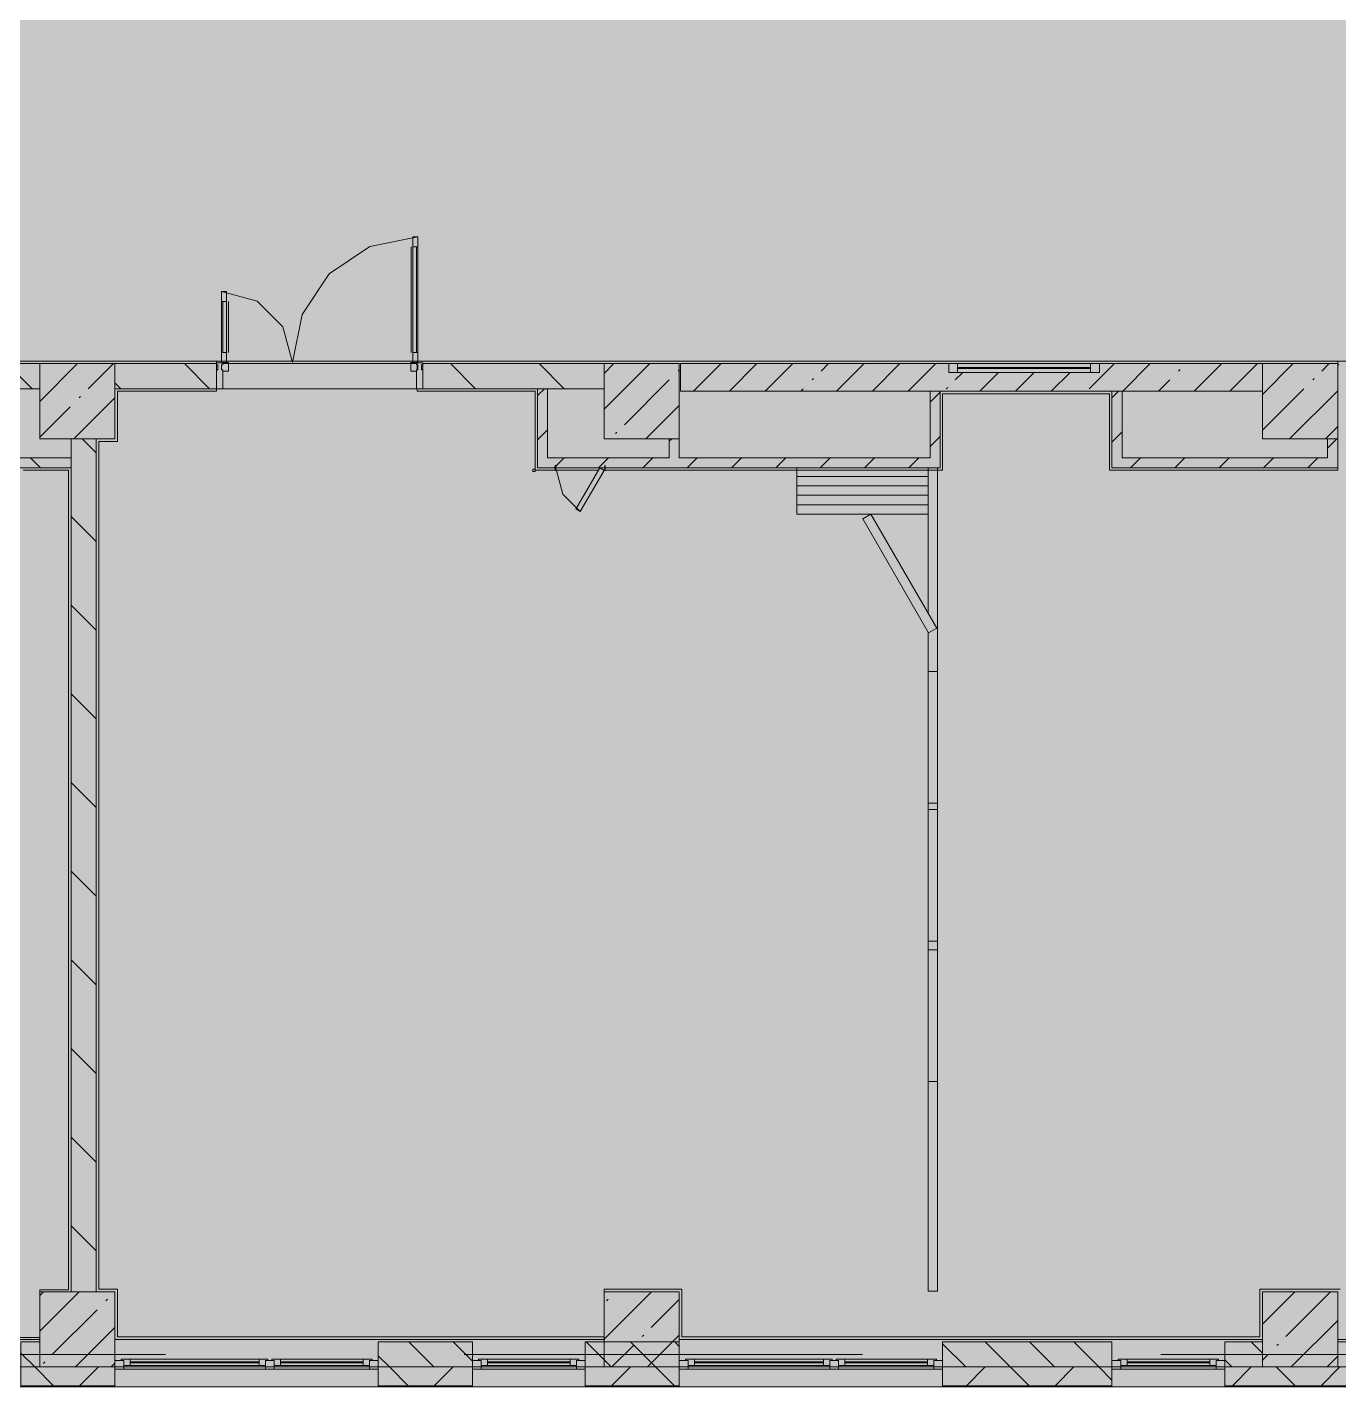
# Model space of a CAD drawing. Header units: millimetres. Extents: x -3817 to 677485, y -22715 to 103890.
# Drawn here: x 20626.1 to 20708.5, y -19605.9 to -19520.5 of the extents above; entities that cross this region are included whole.
import ezdxf

# ---------------------------------------------------------------- set-up
doc = ezdxf.new("R2010")
doc.units = ezdxf.units.MM
doc.layers.add('PDF _Геометрия', color=7, linetype='Continuous', true_color=0x1d1d1d)
doc.layers.add('PDF _Сплошная заливка', color=7, linetype='Continuous', true_color=0xffffff)

msp = doc.modelspace()

# ---------------------------------------------------------------- hatches: boundary and pattern name
at = {"layer": 'PDF _Сплошная заливка', "true_color": 0xd9d9d9, "transparency": 33554559}
for points in [[(20795.45, -19605.904), (20832.82, -19605.904), (20832.82, -19482.948), (20529.067, -19482.948), (20529.067, -19605.904), (20788.11, -19605.904)], [(20703.691, -19543.403), (20703.691, -19541.67), (20693.451, -19541.67), (20693.451, -19542.222), (20684.003, -19542.222), (20684.003, -19541.67), (20667.157, -19541.67), (20667.157, -19543.403), (20700.024, -19543.403)], [(20708.415, -19546.395), (20708.415, -19541.67), (20703.691, -19541.67), (20703.691, -19546.395), (20707.364, -19546.395)], [(20628.891, -19548.206), (20628.891, -19547.576), (20622.198, -19547.576), (20622.198, -19548.206), (20626.619, -19548.206)], [(20682.826, -19548.206), (20682.826, -19547.576), (20658.181, -19547.576), (20658.181, -19548.206), (20670.662, -19548.206)], [(20707.785, -19548.206), (20707.785, -19547.576), (20694.243, -19547.576), (20694.243, -19548.206), (20707.364, -19548.206)], [(20662.354, -19604.66), (20667.078, -19604.66), (20667.078, -19599.936), (20662.354, -19599.936), (20662.354, -19601.977)], [(20703.691, -19604.66), (20708.415, -19604.66), (20708.415, -19599.936), (20703.691, -19599.936), (20703.691, -19601.977)]]:
    msp.add_hatch(color=254, dxfattribs=at).paths.add_polyline_path(points)
h = msp.add_hatch(color=254, dxfattribs=at)
h.paths.add_polyline_path([(20662.354, -19543.245), (20662.354, -19541.67), (20650.979, -19541.67), (20650.979, -19543.245), (20658.811, -19543.245)], flags=0)
h.paths.add_polyline_path([(20622.198, -19543.245), (20626.922, -19543.245), (20626.922, -19541.67), (20621.411, -19541.67), (20621.411, -19542.222), (20615.112, -19542.222), (20615.112, -19541.67), (20596.215, -19541.67), (20596.215, -19543.245), (20621.568, -19543.245)], flags=0)
h.paths.add_polyline_path([(20575.074, -19543.245), (20591.49, -19543.245), (20591.49, -19541.67), (20575.074, -19541.67)], flags=0)
h.paths.add_polyline_path([(20638.026, -19543.245), (20638.026, -19541.67), (20631.646, -19541.67), (20631.646, -19543.245), (20633.959, -19543.245)], flags=0)
h.paths.add_polyline_path([(20562.121, -19543.245), (20562.121, -19541.67), (20560.547, -19541.67), (20560.554, -19543.245)], flags=0)
h = msp.add_hatch(color=254, dxfattribs=at)
h.paths.add_polyline_path([(20817.472, -19604.66), (20823.214, -19604.66), (20823.214, -19603.086), (20814.396, -19603.086), (20814.396, -19604.66)], flags=0)
h.paths.add_polyline_path([(20784.003, -19604.66), (20784.003, -19603.086), (20776.132, -19603.086), (20776.132, -19604.66), (20780.769, -19604.66)], flags=0)
h.paths.add_polyline_path([(20795.814, -19604.66), (20797.861, -19604.66), (20797.861, -19603.086), (20795.814, -19603.086), (20795.814, -19603.562)], flags=0)
h.paths.add_polyline_path([(20701.329, -19604.66), (20703.691, -19604.66), (20703.691, -19603.086), (20701.329, -19603.086)], flags=0)
h.paths.add_polyline_path([(20694.243, -19604.66), (20694.243, -19603.086), (20683.613, -19603.086), (20683.613, -19604.66), (20685.343, -19604.66)], flags=0)
h.paths.add_polyline_path([(20708.415, -19604.66), (20709.99, -19604.66), (20709.99, -19603.086), (20708.415, -19603.086), (20708.415, -19603.372)], flags=0)
h.paths.add_polyline_path([(20726.525, -19604.66), (20731.485, -19604.66), (20731.485, -19603.086), (20726.525, -19603.086)], flags=0)
h.paths.add_polyline_path([(20769.046, -19604.66), (20769.046, -19603.086), (20766.836, -19603.086), (20766.836, -19604.66)], flags=0)
h.paths.add_polyline_path([(20738.099, -19604.66), (20739.121, -19604.66), (20739.121, -19603.086), (20738.099, -19603.086), (20738.099, -19604.512)], flags=0)
h.paths.add_polyline_path([(20591.49, -19604.66), (20591.49, -19603.086), (20584.955, -19603.086), (20584.955, -19604.66), (20589.916, -19604.66)], flags=0)
h.paths.add_polyline_path([(20618.655, -19604.66), (20618.655, -19603.086), (20612.747, -19603.086), (20612.747, -19604.66)], flags=0)
h.paths.add_polyline_path([(20625.741, -19604.66), (20626.922, -19604.66), (20626.922, -19603.086), (20625.741, -19603.086)], flags=0)
h.paths.add_polyline_path([(20654.087, -19604.66), (20654.087, -19603.086), (20648.181, -19603.086), (20648.181, -19604.66)], flags=0)
h.paths.add_polyline_path([(20661.173, -19604.66), (20667.078, -19604.66), (20667.078, -19603.086), (20661.173, -19603.086)], flags=0)
h = msp.add_hatch(color=254, dxfattribs=at)
h.paths.add_polyline_path([(20814.396, -19605.841), (20823.214, -19605.841), (20823.214, -19604.66), (20814.396, -19604.66)], flags=0)
h.paths.add_polyline_path([(20832.82, -19605.841), (20832.82, -19604.66), (20830.301, -19604.66), (20830.301, -19605.841), (20832.153, -19605.841)], flags=0)
h.paths.add_polyline_path([(20729.386, -19605.841), (20739.121, -19605.841), (20739.121, -19604.66), (20726.525, -19604.66), (20726.525, -19605.841)], flags=0)
h.paths.add_polyline_path([(20760.223, -19605.841), (20769.046, -19605.841), (20769.046, -19604.66), (20760.223, -19604.66)], flags=0)
h.paths.add_polyline_path([(20707.364, -19605.841), (20709.99, -19605.841), (20709.99, -19604.66), (20701.329, -19604.66), (20701.329, -19605.841)], flags=0)
h.paths.add_polyline_path([(20776.132, -19605.841), (20784.003, -19605.841), (20784.003, -19604.66), (20776.132, -19604.66)], flags=0)
h.paths.add_polyline_path([(20795.814, -19605.841), (20797.861, -19605.841), (20797.861, -19604.66), (20791.09, -19604.66), (20791.09, -19605.841), (20795.45, -19605.841)], flags=0)
h.paths.add_polyline_path([(20618.655, -19605.841), (20618.655, -19604.66), (20612.747, -19604.66), (20612.747, -19605.841)], flags=0)
h.paths.add_polyline_path([(20694.243, -19605.841), (20694.243, -19604.66), (20683.613, -19604.66), (20683.613, -19605.841), (20685.343, -19605.841)], flags=0)
h.paths.add_polyline_path([(20631.646, -19605.841), (20631.646, -19604.66), (20625.741, -19604.66), (20625.741, -19605.841), (20626.619, -19605.841)], flags=0)
h.paths.add_polyline_path([(20648.181, -19605.841), (20654.087, -19605.841), (20654.087, -19604.66), (20648.181, -19604.66)], flags=0)
h.paths.add_polyline_path([(20661.173, -19605.841), (20667.078, -19605.841), (20667.078, -19604.66), (20661.173, -19604.66)], flags=0)
h.paths.add_polyline_path([(20584.955, -19605.841), (20596.213, -19605.841), (20596.213, -19604.66), (20584.955, -19604.66)], flags=0)
h.paths.add_polyline_path([(20560.547, -19605.841), (20560.547, -19604.66), (20529.13, -19604.66), (20529.13, -19605.841), (20553.214, -19605.841)], flags=0)

# ---------------------------------------------------------------- linework, layer by layer
at = {"layer": 'PDF _Геометрия', "color": 9, "lineweight": 9, "true_color": 0xb7b7b7}
for points in [[(20638.42, -19542.143), (20638.774, -19542.143), (20638.774, -19541.592), (20638.341, -19541.592), (20638.341, -19537.143), (20640.566, -19537.739), (20642.194, -19539.367), (20642.79, -19541.592), (20643.389, -19538.579), (20645.096, -19536.024), (20647.651, -19534.317), (20650.664, -19533.718), (20650.664, -19541.592), (20650.231, -19541.592), (20650.231, -19542.143), (20650.585, -19542.143)], [(20650.239, -19534.348), (20650.239, -19540.962)], [(20650.664, -19534.348), (20650.349, -19534.348)], [(20650.585, -19534.348), (20650.585, -19540.962)], [(20638.341, -19537.773), (20638.656, -19537.773)], [(20638.42, -19537.773), (20638.42, -19540.962)], [(20638.766, -19537.773), (20638.766, -19540.962)], [(20638.341, -19540.962), (20638.656, -19540.962)], [(20650.664, -19540.962), (20650.349, -19540.962)], [(20650.616, -19541.629), (20650.616, -19541.513), (20638.019, -19541.513), (20597.44, -19541.513), (20739.162, -19541.513), (20721.092, -19541.513)], [(20638.019, -19541.672), (20638.019, -19541.513), (20638.019, -19541.672)], [(20638.341, -19541.749), (20638.341, -19542.064)], [(20650.616, -19542.064), (20650.616, -19541.669)], [(20708.415, -19541.67), (20708.415, -19541.513), (20650.664, -19541.513)], [(20650.664, -19541.749), (20650.664, -19542.064)], [(20721.013, -19543.285), (20721.013, -19543.403), (20726.531, -19543.403), (20726.531, -19545.165), (20726.531, -19543.403), (20721.013, -19543.403), (20721.013, -19541.513), (20708.415, -19541.513), (20708.415, -19548.363), (20694.085, -19548.363), (20694.085, -19543.56), (20683.613, -19543.56), (20683.613, -19548.363), (20662.34, -19548.363), (20683.613, -19548.363), (20683.613, -19543.56), (20694.085, -19543.56), (20694.085, -19548.363), (20708.415, -19548.363), (20708.415, -19548.206)], [(20591.49, -19602.767), (20560.704, -19602.767), (20560.704, -19543.403), (20562.909, -19543.403), (20560.704, -19543.403), (20560.704, -19602.767), (20591.49, -19602.767), (20591.49, -19599.775), (20596.372, -19599.775), (20596.372, -19602.806), (20626.922, -19602.806), (20626.922, -19599.814), (20628.733, -19599.814), (20628.733, -19548.359), (20625.878, -19548.359), (20628.733, -19548.359), (20628.733, -19599.814), (20626.922, -19599.814), (20626.922, -19599.936)], [(20662.354, -19602.771), (20631.804, -19602.771), (20631.804, -19599.779), (20630.623, -19599.779), (20630.623, -19546.552), (20631.804, -19546.552), (20631.804, -19543.403), (20638.019, -19543.403), (20638.019, -19543.245), (20638.019, -19543.403), (20631.804, -19543.403), (20631.804, -19546.552), (20630.623, -19546.552), (20630.623, -19599.779), (20631.804, -19599.779), (20631.804, -19602.771), (20662.354, -19602.771), (20662.354, -19599.779), (20667.236, -19599.779), (20667.236, -19602.771), (20703.534, -19602.771), (20703.534, -19599.779), (20708.573, -19599.779)], [(20659.362, -19548.371), (20659.763, -19549.867), (20660.858, -19550.962)], [(20682.708, -19551.118), (20674.447, -19551.118), (20674.447, -19548.206)], [(20674.447, -19548.755), (20682.708, -19548.755)], [(20682.708, -19557.346), (20682.708, -19548.201)], [(20682.708, -19558.527), (20682.708, -19599.897), (20683.298, -19599.897), (20683.298, -19548.206)], [(20674.447, -19549.346), (20682.708, -19549.346)], [(20674.447, -19549.937), (20682.708, -19549.937)], [(20674.447, -19550.527), (20682.708, -19550.527)], [(20626.922, -19602.806), (20596.372, -19602.806), (20596.372, -19599.775), (20591.49, -19599.775), (20591.49, -19599.936)], [(20708.573, -19599.779), (20703.534, -19599.779), (20703.534, -19602.771), (20667.236, -19602.771), (20667.236, -19599.779), (20662.354, -19599.779), (20662.354, -19599.936)]]:
    msp.add_lwpolyline(points, dxfattribs=at)
for points in [[(20650.349, -19541.592), (20650.664, -19541.592), (20650.664, -19533.718), (20650.349, -19533.718), (20650.349, -19541.592), (20650.664, -19541.592), (20650.664, -19533.718), (20650.349, -19533.718)], [(20638.656, -19541.592), (20638.341, -19541.592), (20638.341, -19537.143), (20638.656, -19537.143), (20638.656, -19541.592), (20638.656, -19537.143), (20638.341, -19537.143), (20638.341, -19541.592)], [(20650.616, -19543.245), (20650.616, -19543.403), (20658.023, -19543.403), (20658.023, -19548.363), (20661.995, -19548.363), (20658.023, -19548.363), (20658.023, -19543.403), (20650.616, -19543.403)], [(20659.323, -19548.056), (20659.283, -19548.056), (20659.283, -19548.371), (20659.323, -19548.371)], [(20660.858, -19550.962), (20662.354, -19548.371), (20662.081, -19548.213), (20660.585, -19550.805)], [(20662.393, -19548.056), (20662.393, -19548.371), (20662.433, -19548.371), (20662.433, -19548.056)], [(20683.245, -19558.277), (20679.111, -19551.118), (20678.599, -19551.413), (20682.734, -19558.572)], [(20682.734, -19558.572), (20678.599, -19551.413), (20679.111, -19551.118), (20683.245, -19558.277)], [(20683.298, -19569.268), (20683.298, -19561), (20682.708, -19561), (20682.708, -19569.268)], [(20682.708, -19569.268), (20682.708, -19561), (20683.298, -19561), (20683.298, -19569.268)], [(20683.298, -19577.929), (20683.298, -19569.662), (20682.708, -19569.662), (20682.708, -19577.929)], [(20682.708, -19577.929), (20682.708, -19569.662), (20683.298, -19569.662), (20683.298, -19577.929)], [(20683.298, -19586.748), (20683.298, -19578.48), (20682.708, -19578.48), (20682.708, -19586.748)], [(20682.708, -19586.748), (20682.708, -19578.48), (20683.298, -19578.48), (20683.298, -19586.748)]]:
    msp.add_lwpolyline(points, close=True, dxfattribs=at)
at = {"layer": 'PDF _Геометрия', "color": 8, "lineweight": 9, "true_color": 0x737373}
for points in [[(20631.646, -19543.245), (20638.026, -19543.245), (20638.026, -19541.67), (20600.151, -19541.67), (20597.002, -19541.67), (20575.074, -19541.67), (20575.074, -19543.245), (20586.538, -19543.245), (20586.538, -19548.206), (20587.168, -19548.206), (20592.278, -19548.206), (20592.278, -19547.576)], [(20626.442, -19543.245), (20624.867, -19541.67)], [(20626.922, -19544.048), (20629.3, -19541.67)], [(20629.957, -19543.258), (20631.545, -19541.67)], [(20637.577, -19543.245), (20636.002, -19541.67)], [(20638.026, -19542.064), (20638.026, -19541.67)], [(20638.388, -19541.67), (20650.617, -19541.67)], [(20650.979, -19541.67), (20650.979, -19542.064)], [(20666.448, -19546.395), (20666.448, -19547.576), (20658.811, -19547.576), (20658.811, -19543.245), (20662.354, -19543.245), (20662.354, -19541.67), (20650.979, -19541.67), (20650.979, -19543.245), (20658.181, -19543.245), (20658.181, -19547.576), (20658.181, -19548.206), (20682.826, -19548.206), (20683.456, -19548.206), (20683.456, -19543.403)], [(20654.28, -19543.245), (20652.705, -19541.67)], [(20659.847, -19543.245), (20658.272, -19541.67)], [(20662.354, -19544.536), (20665.22, -19541.67)], [(20662.354, -19542.291), (20662.975, -19541.67)], [(20694.873, -19543.403), (20703.691, -19543.403), (20703.691, -19541.67), (20667.157, -19541.67), (20667.157, -19543.403), (20682.826, -19543.403)], [(20667.977, -19543.403), (20669.71, -19541.67)], [(20670.222, -19543.403), (20671.955, -19541.67)], [(20672.467, -19543.403), (20674.199, -19541.67)], [(20675.979, -19542.136), (20676.444, -19541.67)], [(20676.957, -19543.403), (20678.689, -19541.67)], [(20679.202, -19543.403), (20680.934, -19541.67)], [(20681.447, -19543.403), (20683.179, -19541.67)], [(20693.451, -19541.67), (20684.003, -19541.67)], [(20692.9, -19541.907), (20684.554, -19541.907)], [(20692.816, -19543.258), (20694.404, -19541.67)], [(20694.917, -19543.403), (20696.649, -19541.67)], [(20699.407, -19543.403), (20701.139, -19541.67)], [(20701.652, -19543.403), (20703.384, -19541.67)], [(20703.691, -19543.609), (20705.629, -19541.67)], [(20707.409, -19542.136), (20707.874, -19541.67)], [(20708.477, -19541.767), (20708.437, -19541.727)], [(20663.632, -19545.503), (20666.438, -19542.697)], [(20666.999, -19542.136), (20667.078, -19542.057)], [(20675.418, -19542.697), (20675.511, -19542.604)], [(20684.003, -19542.222), (20693.451, -19542.222)], [(20684.398, -19542.697), (20684.873, -19542.222)], [(20692.9, -19541.985), (20684.554, -19541.985)], [(20685.937, -19543.403), (20687.118, -19542.222)], [(20688.182, -19543.403), (20689.363, -19542.222)], [(20690.427, -19543.403), (20691.608, -19542.222)], [(20697.162, -19543.403), (20697.868, -19542.697)], [(20698.429, -19542.136), (20698.522, -19542.043)], [(20706.848, -19542.697), (20706.941, -19542.604)], [(20608.813, -19547.576), (20608.813, -19548.206), (20614.954, -19548.206), (20614.954, -19547.576), (20614.954, -19543.245), (20621.568, -19543.245), (20621.568, -19548.206), (20622.198, -19548.206), (20628.891, -19548.206), (20628.891, -19547.576)], [(20628.891, -19546.395), (20628.891, -19547.576), (20622.198, -19547.576), (20622.198, -19543.245), (20626.922, -19543.245)], [(20632.009, -19543.245), (20631.646, -19542.882)], [(20650.979, -19543.245), (20638.026, -19543.245)], [(20658.181, -19543.68), (20658.616, -19543.245)], [(20658.811, -19543.245), (20658.181, -19543.245)], [(20694.243, -19543.403), (20683.456, -19543.403), (20682.826, -19543.403), (20682.826, -19547.576), (20667.078, -19547.576), (20667.078, -19545.607)], [(20674.712, -19543.403), (20674.857, -19543.258)], [(20682.826, -19544.09), (20683.456, -19543.46)], [(20683.836, -19543.258), (20683.93, -19543.165)], [(20694.243, -19543.808), (20694.648, -19543.403)], [(20703.691, -19545.854), (20706.286, -19543.258)], [(20705.395, -19546.395), (20708.415, -19543.374)], [(20626.922, -19546.293), (20628.834, -19544.381)], [(20629.066, -19546.395), (20631.646, -19543.814)], [(20629.396, -19543.82), (20629.489, -19543.726)], [(20664.985, -19546.395), (20667.078, -19544.302)], [(20631.641, -19546.065), (20631.646, -19546.059)], [(20658.181, -19546.464), (20658.811, -19545.834)], [(20663.07, -19546.065), (20663.164, -19545.971)], [(20694.243, -19546.592), (20694.873, -19545.962)], [(20707.64, -19546.395), (20708.415, -19545.619)], [(20628.891, -19548.206), (20628.891, -19599.936), (20630.465, -19599.936), (20630.465, -19546.395)], [(20630.465, -19547.269), (20629.591, -19546.395)], [(20666.448, -19546.548), (20666.602, -19546.395)], [(20682.826, -19546.873), (20683.456, -19546.244)], [(20707.785, -19546.968), (20708.359, -19546.395)], [(20659.223, -19548.206), (20659.853, -19547.576)], [(20662.007, -19548.206), (20662.637, -19547.576)], [(20664.791, -19548.206), (20665.421, -19547.576)], [(20667.575, -19548.206), (20668.205, -19547.576)], [(20670.358, -19548.206), (20670.988, -19547.576)], [(20673.142, -19548.206), (20673.772, -19547.576)], [(20675.926, -19548.206), (20676.556, -19547.576)], [(20678.71, -19548.206), (20679.34, -19547.576)], [(20681.494, -19548.206), (20682.123, -19547.576)], [(20695.413, -19548.206), (20696.042, -19547.576)], [(20698.196, -19548.206), (20698.826, -19547.576)], [(20700.98, -19548.206), (20701.61, -19547.576)], [(20703.764, -19548.206), (20704.394, -19547.576)], [(20706.548, -19548.206), (20707.178, -19547.576)], [(20630.465, -19552.836), (20628.891, -19551.262)], [(20630.465, -19558.404), (20628.891, -19556.829)], [(20630.465, -19563.971), (20628.891, -19562.397)], [(20630.465, -19569.539), (20628.891, -19567.964)], [(20630.465, -19575.107), (20628.891, -19573.532)], [(20630.465, -19580.674), (20628.891, -19579.099)], [(20630.465, -19586.242), (20628.891, -19584.667)], [(20630.465, -19591.809), (20628.891, -19590.235)], [(20630.465, -19597.377), (20628.891, -19595.802)], [(20626.922, -19602.418), (20629.404, -19599.936)], [(20626.922, -19600.173), (20627.159, -19599.936)], [(20631.641, -19599.944), (20631.646, -19599.938)], [(20662.354, -19602.906), (20665.323, -19599.936)], [(20663.07, -19599.944), (20663.078, -19599.936)], [(20703.691, -19601.978), (20705.733, -19599.936)], [(20705.164, -19602.75), (20707.97, -19599.944)], [(20631.079, -19600.506), (20631.173, -19600.412)], [(20662.509, -19600.506), (20662.602, -19600.412)], [(20665.315, -19602.189), (20667.078, -19600.426)], [(20627.712, -19603.873), (20630.518, -19601.067)], [(20629.169, -19604.66), (20631.646, -19602.183)], [(20705.499, -19604.66), (20708.415, -19601.744)], [(20626.922, -19602.928), (20596.215, -19602.928), (20626.922, -19602.928)], [(20625.741, -19604.66), (20625.741, -19605.904), (20625.741, -19604.66), (20618.655, -19604.66), (20618.655, -19605.904), (20618.655, -19604.66), (20625.741, -19604.66), (20626.922, -19604.66), (20626.922, -19603.086), (20625.741, -19603.086), (20625.741, -19604.66), (20626.922, -19604.66), (20631.646, -19604.66), (20631.646, -19605.904), (20631.646, -19604.66), (20648.181, -19604.66)], [(20626.922, -19603.086), (20626.922, -19602.928)], [(20661.173, -19604.66), (20654.087, -19604.66), (20654.087, -19605.904), (20654.087, -19604.66), (20648.181, -19604.66), (20648.181, -19605.904), (20648.181, -19604.66), (20631.646, -19604.66), (20631.646, -19602.928)], [(20631.646, -19602.928), (20662.354, -19602.928), (20631.646, -19602.928)], [(20651.668, -19604.66), (20650.093, -19603.086)], [(20654.087, -19604.295), (20652.877, -19603.086)], [(20662.803, -19604.66), (20661.228, -19603.086)], [(20662.354, -19603.086), (20662.354, -19602.928)], [(20662.844, -19604.66), (20664.193, -19603.312)], [(20666.768, -19605.841), (20665.587, -19604.66), (20664.012, -19603.086)], [(20664.754, -19602.75), (20664.847, -19602.657)], [(20665.089, -19604.66), (20667.078, -19602.671)], [(20667.078, -19603.368), (20666.796, -19603.086)], [(20703.691, -19602.928), (20667.078, -19602.928), (20703.691, -19602.928)], [(20667.078, -19602.928), (20667.078, -19604.66)], [(20685.073, -19604.66), (20683.613, -19603.2)], [(20689.038, -19605.841), (20687.857, -19604.66), (20686.282, -19603.086)], [(20690.641, -19604.66), (20689.066, -19603.086)], [(20694.243, -19605.478), (20693.424, -19604.66), (20691.85, -19603.086)], [(20703.691, -19603.086), (20701.329, -19603.086), (20701.329, -19604.66), (20709.99, -19604.66), (20709.99, -19603.086), (20708.415, -19603.086)], [(20703.691, -19603.792), (20702.985, -19603.086)], [(20704.603, -19603.312), (20704.696, -19603.218)], [(20627.795, -19605.841), (20626.614, -19604.66), (20625.741, -19603.788)], [(20632.198, -19604.251), (20631.646, -19604.251)], [(20632.04, -19604.172), (20641.252, -19604.172)], [(20632.591, -19604.172), (20632.591, -19604.566)], [(20640.701, -19604.172), (20640.701, -19604.566)], [(20641.646, -19604.251), (20641.095, -19604.251)], [(20641.489, -19604.172), (20647.788, -19604.172)], [(20642.04, -19604.172), (20642.04, -19604.566)], [(20647.236, -19604.172), (20647.236, -19604.566)], [(20648.181, -19604.251), (20647.63, -19604.251)], [(20650.065, -19605.841), (20648.884, -19604.66), (20648.181, -19603.958)], [(20654.638, -19604.251), (20654.087, -19604.251)], [(20654.48, -19604.172), (20660.779, -19604.172)], [(20655.031, -19604.172), (20655.031, -19604.566)], [(20660.228, -19604.172), (20660.228, -19604.566)], [(20661.173, -19604.251), (20660.622, -19604.251)], [(20667.629, -19604.251), (20667.078, -19604.251)], [(20667.472, -19604.172), (20676.684, -19604.172)], [(20668.023, -19604.172), (20668.023, -19604.566)], [(20676.133, -19604.172), (20676.133, -19604.566)], [(20677.078, -19604.251), (20676.527, -19604.251)], [(20676.92, -19604.172), (20683.219, -19604.172)], [(20677.472, -19604.172), (20677.472, -19604.566)], [(20682.668, -19604.172), (20682.668, -19604.566)], [(20683.613, -19604.251), (20683.062, -19604.251)], [(20694.794, -19604.251), (20694.243, -19604.251)], [(20694.636, -19604.172), (20700.935, -19604.172)], [(20695.187, -19604.172), (20695.187, -19604.566)], [(20700.384, -19604.172), (20700.384, -19604.566)], [(20701.329, -19604.251), (20700.778, -19604.251)], [(20701.776, -19604.66), (20701.329, -19604.213)], [(20703.691, -19604.223), (20704.041, -19603.873)], [(20707.744, -19604.66), (20708.415, -19603.989)], [(20627.151, -19604.434), (20627.244, -19604.341)], [(20629.425, -19605.841), (20630.606, -19604.66)], [(20631.414, -19604.66), (20631.646, -19604.428)], [(20631.646, -19604.802), (20648.181, -19604.802)], [(20632.591, -19604.33), (20640.701, -19604.33)], [(20640.701, -19604.408), (20632.591, -19604.408)], [(20642.04, -19604.33), (20647.236, -19604.33)], [(20647.236, -19604.408), (20642.04, -19604.408)], [(20651.696, -19605.841), (20652.877, -19604.66)], [(20683.613, -19604.66), (20667.078, -19604.66), (20667.078, -19605.904), (20667.078, -19604.66), (20661.173, -19604.66), (20661.173, -19605.904), (20661.173, -19604.66), (20654.087, -19604.66)], [(20654.087, -19604.802), (20661.173, -19604.802)], [(20655.031, -19604.33), (20660.228, -19604.33)], [(20660.228, -19604.408), (20655.031, -19604.408)], [(20662.831, -19605.841), (20664.012, -19604.66)], [(20683.613, -19604.66), (20667.078, -19604.66)], [(20667.078, -19604.802), (20683.613, -19604.802)], [(20668.023, -19604.33), (20676.133, -19604.33)], [(20676.133, -19604.408), (20668.023, -19604.408)], [(20677.472, -19604.33), (20682.668, -19604.33)], [(20682.668, -19604.408), (20677.472, -19604.408)], [(20683.613, -19604.66), (20683.613, -19605.904)], [(20694.243, -19604.66), (20683.613, -19604.66)], [(20683.613, -19605.904), (20683.613, -19604.66)], [(20685.101, -19605.841), (20686.282, -19604.66)], [(20690.669, -19605.841), (20691.85, -19604.66)], [(20701.329, -19604.66), (20701.329, -19605.904), (20701.329, -19604.66), (20694.243, -19604.66), (20694.243, -19605.904), (20694.243, -19604.66), (20701.329, -19604.66), (20709.99, -19604.66), (20709.99, -19605.904), (20709.99, -19604.66), (20726.525, -19604.66)], [(20694.243, -19604.802), (20701.329, -19604.802)], [(20695.187, -19604.33), (20700.384, -19604.33)], [(20700.384, -19604.408), (20695.187, -19604.408)], [(20701.804, -19605.841), (20702.985, -19604.66)], [(20705.741, -19605.841), (20704.56, -19604.66)], [(20707.371, -19605.841), (20708.552, -19604.66)], [(20625.741, -19605.841), (20631.646, -19605.841)], [(20625.741, -19605.865), (20631.646, -19605.865)], [(20648.181, -19605.841), (20654.087, -19605.841)], [(20648.181, -19605.865), (20654.087, -19605.865)], [(20661.2, -19605.841), (20661.173, -19605.814)], [(20661.173, -19605.841), (20667.078, -19605.841)], [(20661.173, -19605.865), (20667.078, -19605.865)], [(20683.613, -19605.841), (20694.243, -19605.841)], [(20683.613, -19605.865), (20694.243, -19605.865)], [(20701.329, -19605.841), (20709.99, -19605.841)], [(20701.329, -19605.865), (20709.99, -19605.865)]]:
    msp.add_lwpolyline(points, dxfattribs=at)
for points in [[(20631.646, -19541.67), (20626.922, -19541.67), (20626.922, -19546.395), (20631.646, -19546.395)], [(20638.341, -19541.749), (20638.42, -19541.749), (20638.42, -19541.615), (20638.026, -19541.615), (20638.026, -19541.749), (20638.105, -19541.749), (20638.105, -19542.064), (20638.026, -19542.064), (20638.026, -19543.245), (20638.42, -19543.245), (20638.42, -19542.064), (20638.341, -19542.064)], [(20650.9, -19542.064), (20650.9, -19541.749), (20650.979, -19541.749), (20650.979, -19541.615), (20650.585, -19541.615), (20650.585, -19541.749), (20650.664, -19541.749), (20650.664, -19542.064), (20650.585, -19542.064), (20650.585, -19543.245), (20650.979, -19543.245), (20650.979, -19542.064)], [(20667.078, -19541.67), (20662.354, -19541.67), (20662.354, -19546.395), (20667.078, -19546.395)], [(20684.554, -19541.67), (20684.554, -19542.222), (20684.003, -19542.222), (20684.003, -19541.67)], [(20693.451, -19541.67), (20693.451, -19542.222), (20692.9, -19542.222), (20692.9, -19541.67)], [(20708.415, -19541.67), (20703.691, -19541.67), (20703.691, -19546.395), (20708.415, -19546.395)], [(20694.243, -19543.403), (20694.243, -19547.576), (20694.243, -19548.206), (20707.785, -19548.206), (20708.415, -19548.206), (20708.415, -19546.395), (20707.785, -19546.395), (20707.785, -19547.576), (20694.873, -19547.576), (20694.873, -19543.403)], [(20658.035, -19548.292), (20657.882, -19548.292), (20657.882, -19548.45), (20658.035, -19548.45)], [(20631.646, -19604.66), (20631.646, -19599.936), (20630.465, -19599.936), (20628.891, -19599.936), (20626.922, -19599.936), (20626.922, -19603.086), (20626.922, -19604.66)], [(20667.078, -19604.66), (20667.078, -19599.936), (20662.354, -19599.936), (20662.354, -19604.66)], [(20708.415, -19599.936), (20703.691, -19599.936), (20703.691, -19604.66), (20708.415, -19604.66)], [(20654.087, -19604.66), (20654.087, -19603.086), (20648.181, -19603.086), (20648.181, -19604.66)], [(20667.078, -19604.66), (20667.078, -19603.086), (20661.173, -19603.086), (20661.173, -19604.66)], [(20694.243, -19604.66), (20694.243, -19603.086), (20683.613, -19603.086), (20683.613, -19604.66)], [(20726.693, -19602.928), (20708.415, -19602.928)], [(20631.646, -19604.802), (20631.646, -19604.251), (20632.198, -19604.251), (20632.198, -19604.802)], [(20641.252, -19604.172), (20632.04, -19604.172), (20632.04, -19604.251), (20632.198, -19604.251), (20632.198, -19604.566), (20641.095, -19604.566), (20641.095, -19604.251), (20641.252, -19604.251)], [(20641.095, -19604.802), (20641.095, -19604.251), (20641.646, -19604.251), (20641.646, -19604.802)], [(20647.788, -19604.172), (20641.489, -19604.172), (20641.489, -19604.251), (20641.646, -19604.251), (20641.646, -19604.566), (20647.63, -19604.566), (20647.63, -19604.251), (20647.788, -19604.251)], [(20647.63, -19604.802), (20647.63, -19604.251), (20648.181, -19604.251), (20648.181, -19604.802)], [(20654.087, -19604.802), (20654.087, -19604.251), (20654.638, -19604.251), (20654.638, -19604.802)], [(20660.779, -19604.172), (20654.48, -19604.172), (20654.48, -19604.251), (20654.638, -19604.251), (20654.638, -19604.566), (20660.622, -19604.566), (20660.622, -19604.251), (20660.779, -19604.251)], [(20660.622, -19604.802), (20660.622, -19604.251), (20661.173, -19604.251), (20661.173, -19604.802)], [(20667.078, -19604.802), (20667.078, -19604.251), (20667.629, -19604.251), (20667.629, -19604.802)], [(20676.684, -19604.172), (20667.472, -19604.172), (20667.472, -19604.251), (20667.629, -19604.251), (20667.629, -19604.566), (20676.527, -19604.566), (20676.527, -19604.251), (20676.684, -19604.251)], [(20676.527, -19604.802), (20676.527, -19604.251), (20677.078, -19604.251), (20677.078, -19604.802)], [(20683.219, -19604.172), (20676.92, -19604.172), (20676.92, -19604.251), (20677.078, -19604.251), (20677.078, -19604.566), (20683.062, -19604.566), (20683.062, -19604.251), (20683.219, -19604.251)], [(20683.062, -19604.802), (20683.062, -19604.251), (20683.613, -19604.251), (20683.613, -19604.802)], [(20694.243, -19604.802), (20694.243, -19604.251), (20694.794, -19604.251), (20694.794, -19604.802)], [(20700.935, -19604.172), (20694.636, -19604.172), (20694.636, -19604.251), (20694.794, -19604.251), (20694.794, -19604.566), (20700.778, -19604.566), (20700.778, -19604.251), (20700.935, -19604.251)], [(20700.778, -19604.802), (20700.778, -19604.251), (20701.329, -19604.251), (20701.329, -19604.802)]]:
    msp.add_lwpolyline(points, close=True, dxfattribs=at)
at = {"layer": 'PDF _Геометрия', "color": 253, "lineweight": 9, "true_color": 0xa3a3a3}
msp.add_lwpolyline([(20626.965, -19548.206), (20626.335, -19547.576)], dxfattribs=at)
at = {"layer": 'PDF _Геометрия', "color": 253, "lineweight": 9, "true_color": 0xaaaaaa}
for points in [[(20495.781, -19603.873), (20594.203, -19603.873), (20634.823, -19603.873)], [(20653.573, -19603.873), (20678.572, -19603.873)], [(20697.321, -19603.873), (20737.942, -19603.873), (20836.364, -19603.873)]]:
    msp.add_lwpolyline(points, dxfattribs=at)
at = {"layer": 'PDF _Геометрия', "color": 7, "lineweight": 9}
for points in [[(20560.554, -19605.904), (20562.913, -19605.904), (20560.554, -19605.904), (20584.955, -19605.904), (20596.213, -19605.904), (20612.747, -19605.904), (20618.655, -19605.904), (20625.741, -19605.904), (20631.646, -19605.904), (20648.181, -19605.904), (20654.087, -19605.904), (20661.173, -19605.904), (20667.078, -19605.904), (20683.613, -19605.904), (20694.243, -19605.904), (20701.329, -19605.904), (20709.99, -19605.904), (20726.525, -19605.904), (20739.121, -19605.904), (20760.223, -19605.904), (20769.046, -19605.904), (20776.132, -19605.904), (20784.003, -19605.904), (20791.09, -19605.904)], [(20653.299, -19605.904), (20658.023, -19605.904), (20653.299, -19605.904)], [(20671.802, -19605.904), (20674.165, -19605.904), (20671.802, -19605.904)], [(20697.786, -19605.904), (20701.329, -19605.904), (20697.786, -19605.904)]]:
    msp.add_lwpolyline(points, dxfattribs=at)
for points in [[(20633.615, -19605.904), (20638.339, -19605.904)], [(20640.701, -19605.904), (20644.638, -19605.904)], [(20647, -19605.904), (20650.937, -19605.904)], [(20667.078, -19605.904), (20669.44, -19605.904)], [(20679.283, -19605.904), (20682.826, -19605.904)], [(20685.188, -19605.904), (20689.125, -19605.904)], [(20691.487, -19605.904), (20695.424, -19605.904)]]:
    msp.add_lwpolyline(points, close=True, dxfattribs=at)
at = {"layer": 'PDF _Сплошная заливка', "color": 254, "lineweight": 60, "true_color": 0xcdcdcd, "transparency": 33554559}
for points in [[(20650.349, -19541.592), (20650.664, -19541.592), (20650.349, -19533.718), (20650.664, -19533.718)], [(20638.656, -19541.592), (20638.656, -19537.143), (20638.341, -19541.592), (20638.341, -19537.143)], [(20660.858, -19550.962), (20662.354, -19548.371), (20660.585, -19550.805), (20662.081, -19548.213)]]:
    msp.add_solid(points, dxfattribs=at)
at = {"layer": 'PDF _Сплошная заливка', "color": 254, "lineweight": 60, "true_color": 0xd9d9d9, "transparency": 33554559}
for points in [[(20631.646, -19546.395), (20631.646, -19541.67), (20626.922, -19546.395), (20626.922, -19541.67)], [(20667.078, -19546.395), (20667.078, -19541.67), (20662.354, -19546.395), (20662.354, -19541.67)], [(20658.811, -19547.576), (20658.811, -19543.245), (20658.181, -19547.576), (20658.181, -19543.245)], [(20683.456, -19548.206), (20683.456, -19543.403), (20682.826, -19548.206), (20682.826, -19543.403)], [(20694.873, -19547.576), (20694.873, -19543.403), (20694.243, -19547.576), (20694.243, -19543.403)], [(20630.465, -19599.936), (20630.465, -19546.395), (20628.891, -19599.936), (20628.891, -19546.395)], [(20667.078, -19547.576), (20667.078, -19546.395), (20666.448, -19547.576), (20666.448, -19546.395)], [(20708.415, -19548.206), (20708.415, -19546.395), (20707.785, -19548.206), (20707.785, -19546.395)], [(20631.646, -19604.66), (20631.646, -19599.936), (20626.922, -19604.66), (20626.922, -19599.936)]]:
    msp.add_solid(points, dxfattribs=at)

doc.saveas('drawing.dxf')
